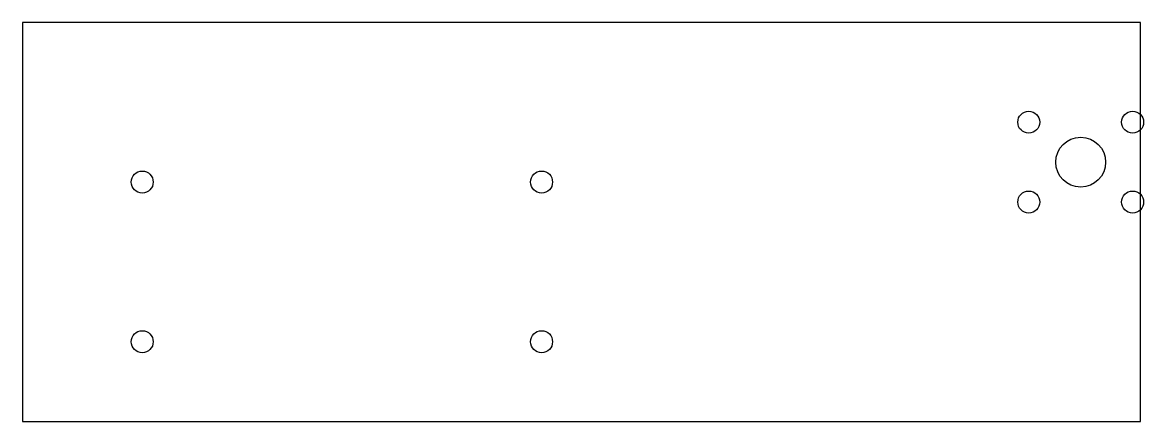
# Model space of a CAD drawing. Header units: millimetres. Extents: x -140 to 141, y -50 to 50.
import ezdxf

# ---------------------------------------------------------------- set-up
doc = ezdxf.new("R2010")
doc.units = ezdxf.units.MM

msp = doc.modelspace()

# ---------------------------------------------------------------- linework, layer by layer
at = {"layer": 'CUT'}
msp.add_lwpolyline([(-140, -50), (140, -50), (140, 50), (-140, 50)], close=True, dxfattribs=at)
at = {"layer": 'DRILL'}
for centre, radius in [((112, 25), 2.75), ((138, 25), 2.75), ((125, 15), 6.25), ((-110, 10), 2.75), ((-10, 10), 2.75), ((112, 5), 2.75), ((138, 5), 2.75), ((-110, -30), 2.75), ((-10, -30), 2.75)]:
    msp.add_circle(centre, radius, dxfattribs=at)

doc.saveas('drawing.dxf')
